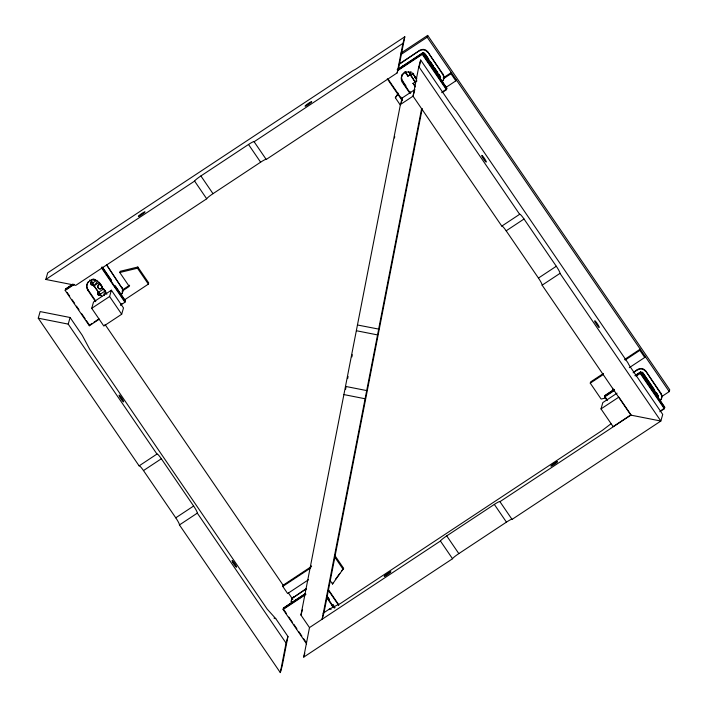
<?xml version="1.0" encoding="UTF-8"?>
<svg xmlns="http://www.w3.org/2000/svg" width="708" height="708" viewBox="0 0 708 708"><rect width="100%" height="100%" fill="white"/><g stroke="black" fill="none" stroke-linecap="round" stroke-linejoin="round"><path stroke-width="1.06" d="M418.8 66.641L519.645 214.303A7.195 0.956 56.5 0 1 524.026 219.011L556.302 266.261A7.195 0.956 56.5 0 1 559.993 273.376L660.847 421.039L630.89 415.127L542.133 285.174A7.195 0.956 56.5 0 0 538.443 278.067L506.167 230.817A7.195 0.956 56.5 0 0 501.795 226.109L413.047 96.164L418.8 66.641L420.676 60.021L452.952 107.28A5.398 0.717 56.5 0 0 455.704 110.66L627.961 362.885A5.398 0.717 56.5 0 0 630.456 367.178L662.723 414.428L660.847 421.039L512.052 519.406A7.195 0.805 -34.3 0 0 506.441 522.132L458.828 553.612A7.195 0.805 -34.3 0 0 452.536 558.745L303.741 657.112L309.493 627.589L300.935 615.057L357.452 324.99L378.683 329.096L322.113 619.243L323.999 612.632L332.68 568.382L422.225 108.536M394.489 137.98L394.745 136.662M280.306 672.6L286.059 643.076L287.944 636.465L275.775 618.65L267.164 609.075L89.659 349.177L82.261 335.309L70.101 317.503L40.144 311.582L38.259 318.193L139.113 465.864A7.195 0.956 56.5 0 1 143.485 470.572L175.761 517.822A7.195 0.956 56.5 0 1 179.451 524.929L280.306 672.6L282.191 665.989L287.944 636.465M397.161 72.906L402.914 43.383L404.799 36.772L357.186 68.242A5.398 0.602 -34.3 0 1 353.442 70.349L99.297 238.357A5.398 0.602 -34.3 0 1 95.306 241.366L47.693 272.837L45.808 279.448L75.765 285.368L206.701 198.806A7.195 0.805 -34.3 0 1 213.002 193.673L260.615 162.194A7.195 0.805 -34.3 0 1 266.226 159.459L397.161 72.906L399.046 66.295L404.799 36.772M357.452 324.99L400.418 104.51L402.303 97.899L414.923 89.544M401.463 102.2L402.303 97.899M345.539 389.471L345.964 387.294M347.655 378.612L348.079 376.444M351.885 356.912L352.31 354.743M419.242 67.402L420.676 60.021M378.638 329.176L421.596 108.687M310.918 566.949L311.166 565.719M99.377 319.122L89.332 325.76L65.189 290.413L65.623 288.908L72.924 284.076M286.059 643.076L197.311 513.132A7.195 0.956 56.5 0 0 193.62 506.016L161.344 458.766A7.195 0.956 56.5 0 0 156.964 454.058L68.216 324.114L70.101 317.503M89.819 280.395L89.987 279.802M95.607 301.679L87.836 290.298L88.004 289.696A6.806 6.699 15.9 0 1 88.491 281.554M101.669 296.44A4.814 4.744 15.9 0 1 100.837 295.501L93.89 285.926L91.73 281.634A4.814 4.744 15.9 0 1 91.173 280.518M91.73 281.634L92.421 283.173L96.846 280.262M99.2 282.421L93.89 285.926L92.527 282.802M91.73 308.325L93.536 302.006L111.386 290.209L123.493 307.927L121.688 314.237L103.837 326.043L91.73 308.325L109.59 296.519L111.386 290.209M106.855 294.245L99.076 282.864L99.253 282.262M89.332 325.76L89.677 324.556M96.217 288.802L100.04 294.342L105.35 290.829M100.837 295.501L100.147 293.962M111.147 281.147L111.404 280.244L102.43 267.111M114.953 286.731L115.209 285.828L125.378 300.714L124.953 302.219L120.387 305.236M122.006 291.218L129.272 286.421L119.776 272.518L120.121 271.314L137.83 267.013L148.707 282.926L148.361 284.129L124.466 299.926M121.767 287.767L106.66 264.969L121.767 287.767A5.664 5.584 15.9 0 1 121.369 294.555M148.361 284.129L137.494 268.217L137.83 267.013M400.17 104.837L395.347 97.757L398.215 93.146M409.56 92.863L402.383 82.358L402.728 81.154A6.806 6.699 15.9 0 1 402.241 74.464M400.825 97.757L401.002 97.155M405.029 72.048L407.852 76.19L410.578 73.995M409.392 72.464L410.746 75.597L415.198 82.11L409.879 73.384M405.737 86.411L405.905 85.81L402.728 81.154M410.861 75.216L413.401 73.844M399.046 64.455L419.879 50.303A5.664 5.584 15.9 0 1 427.738 51.852L442.987 74.181A5.664 5.584 15.9 0 1 442.58 80.969M416.623 79.305L413.631 74.924L413.808 74.322A6.806 6.699 15.9 0 0 412.622 73.004M409.543 91.996L409.72 91.394L410.773 92.943M415.189 86.934L413.065 83.155L414.764 85.633M397.639 70.65L422.295 54.348L422.729 52.843L446.863 88.19L446.438 89.695L441.872 92.713M401.348 54.286L427.181 37.205L427.694 35.4L669.741 389.807L669.228 391.613L661.847 396.489M439.88 79.225A2.266 2.23 15.9 0 0 440.04 76.508L424.924 53.711A2.266 2.23 15.9 0 0 423.481 52.755M414.658 90.491L413.047 96.164L400.418 104.51M442.447 81.438A5.664 5.584 15.9 0 0 442.854 74.65L427.738 51.852M308.511 579.728L287.643 593.534L282.775 586.419L283.12 585.215L311.609 566.382M306.617 643.908L283.094 609.473L283.527 607.968L305.661 593.419M440.04 76.508L438.951 74.252M291.227 602.278A5.664 5.584 15.9 0 1 293.696 597.269L306.431 588.472M442.854 74.65L442.987 74.181M443.721 78.553L450.978 73.756L451.323 72.552L443.155 77.951M300.935 615.057L302.546 609.393M445.73 87.553L455.837 80.871L456.182 79.668M303.741 657.112L304.812 653.334M330.158 580.56L332.53 584.038L332.875 582.834M329.052 600.207L329.309 599.304L326.919 595.8M332.866 605.791L333.123 604.889L334.911 607.508M332.53 584.038L343.619 568.32L334.557 555.063M605.296 398.055L601.127 399.064L590.26 383.152L590.596 381.948L603.464 373.443M601.012 408.905L618.872 397.108L630.97 414.826L613.119 426.632L601.012 408.905L602.809 402.595L617.093 393.152M607.066 400.578L604.588 396.949L605.013 395.445L614.146 389.409M625.182 360.071L639.882 350.345L640.227 349.141L624.606 359.469M633.182 372.851L637.82 369.408A5.664 5.584 15.9 0 1 645.678 370.957L660.927 393.285A5.664 5.584 15.9 0 1 660.52 400.073M636.554 375.815L640.2 373.399L640.634 371.895L664.777 407.242L664.343 408.755L659.776 411.773M629.315 367.664L644.74 357.46L645.085 356.257M658.148 397.843A2.266 2.23 15.9 0 0 657.98 395.613L642.864 372.815L654.457 389.789M660.387 400.542A5.664 5.584 15.9 0 0 660.794 393.754L645.678 370.957M657.98 395.613L658.113 395.144M660.794 393.754L660.927 393.285M395.347 97.757L398.507 93.491M335.397 579.418L339.822 573.445M341.725 570.878L343.619 568.32M93.89 285.926L97.793 281.129M610.951 423.8L602.402 430.331L340.521 603.446L329.326 609.11L323.043 613.261M45.808 279.448L194.603 181.089A7.195 0.805 -34.3 0 1 200.895 175.956L248.508 144.476A7.195 0.805 -34.3 0 1 254.119 141.742L402.914 43.383M400.932 53.091L427.694 35.4M399.179 63.977L419.879 50.303M397.153 69.747L422.729 52.843M65.534 289.209L72.844 284.377M397.984 69.446L422.641 53.144L446.783 88.491M65.366 289.811L73.579 284.377M397.808 70.048L422.472 53.746L446.606 89.093M65.189 290.413L74.322 284.377M411.056 71.676L409.286 72.844L408.489 71.685M407.852 76.19L410.445 74.473M412.932 83.624L416.968 80.942M103.642 288.926L98.332 292.439L98.545 291.935A1.699 1.673 15.9 0 0 98.093 294.262A1.699 1.673 15.9 0 0 100.456 294.732L100.315 295.201A1.699 1.673 15.9 0 1 97.961 294.732A1.699 1.673 15.9 0 1 98.412 292.413M122.351 290.014L129.617 285.218M92.244 323.352L89.5 325.158L86.411 320.627M94.067 322.14L98.633 319.122M120.555 304.635L122.378 303.422M442.04 92.111L445.695 89.695M139.113 465.864L156.964 454.058M501.795 226.109L519.645 214.303M143.485 470.572L161.344 458.766M506.167 230.817L524.026 219.011M175.761 517.822L193.62 506.016M538.443 278.067L556.302 266.261M179.451 524.929L197.311 513.132M542.133 285.174L559.993 273.376M282.775 586.419L310.352 568.188M590.26 383.152L603.128 374.647M633.315 372.381L637.82 369.408M293.696 597.269L306.299 588.95M635.156 375.523L640.634 371.895M283.439 608.269L305.36 593.782M604.933 395.745L614.066 389.71M635.067 375.824L640.545 372.204L664.688 407.551M283.271 608.871L305.183 594.384M604.756 396.347L613.889 390.312M635.811 375.824L640.377 372.806L664.52 408.153L661.776 409.959M283.094 609.473L305.927 594.375M604.588 396.949L614.633 390.312M331.866 605.712L333.123 604.889M309.493 627.589L440.429 541.027A7.195 0.805 -34.3 0 1 446.721 535.894L494.334 504.415A7.195 0.805 -34.3 0 1 499.945 501.68L630.89 415.127M119.776 272.518L137.494 268.217M329.326 609.11L331.202 609.234M356.443 330.742L377.621 334.928M38.259 318.193L68.216 324.114M345.593 386.418L366.779 390.595M343.893 394.577L365.08 398.763M273.996 618.057L275.775 618.65M427.181 37.205L669.228 391.613M450.978 73.756L455.837 80.871M639.882 350.345L644.74 357.46M425.535 54.605L428.588 59.065M430.42 61.746L433.464 66.216M434.685 67.995L437.739 72.464M656.289 392.462L657.502 394.25M422.295 54.348L446.438 89.695M640.2 373.399L664.343 408.755M415.596 76.951L416.791 78.703M405.162 71.579L407.985 75.712M410.33 93.137L402.56 81.756A6.806 6.699 15.9 0 1 405.95 71.685M388.648 79.915L391.807 84.544M392.232 85.172L397.02 92.173M397.374 92.695L401.091 98.138M605.358 397.223L607.234 399.976M387.303 78.8L402.153 100.545M254.119 141.742L266.226 159.459M499.945 501.68L512.052 519.406M248.508 144.476L260.615 162.194M494.334 504.415L506.441 522.132M200.895 175.956L213.002 193.673M446.721 535.894L458.828 553.612M194.603 181.089L206.701 198.806M440.429 541.027L452.536 558.745M334.822 557.143L343.274 569.524M328.459 589.737L338.831 604.915M328.326 590.207L338.69 605.384M102.35 267.42L111.315 280.554M115.13 286.129L125.289 301.015M326.831 596.109L329.22 599.605M333.034 605.19L334.831 607.818M101.58 267.146L125.121 301.617M326.662 596.702L334.362 607.986M101.43 267.774L124.953 302.219M326.76 597.711L333.574 607.676M109.59 296.519L121.688 314.237M99.784 283.041L102.43 286.917M104.032 289.262L105.828 291.891M93.996 285.554L95.102 287.174M88.004 289.696L95.775 301.077M105.005 324.423L283.43 585.658M288.413 592.968L292.785 599.357M67.216 292.528L69.694 296.156M72.172 299.785L74.65 303.405M76.508 306.13L78.977 309.75M81.455 313.379L85.172 318.812M283.89 609.774L286.368 613.402M288.837 617.031L292.554 622.465M293.793 624.279L296.891 628.81M298.741 631.527L301.838 636.058M303.697 638.775L306.175 642.404M294.652 601.481A2.266 2.23 15.9 0 1 295.608 600.065M291.36 601.809A5.664 5.584 15.9 0 1 293.838 596.8M101.775 296.059A4.814 4.744 15.9 0 1 100.943 295.121M102.315 286.988A2.266 2.23 15.9 0 1 99.102 288.554M98.616 288.227A2.266 2.23 15.9 0 1 99.934 284.324M93.173 279.315A1.982 1.956 15.9 0 0 95.12 279.704A1.982 1.956 15.9 0 1 93.199 279.218M104.288 295.581A1.982 1.956 15.9 0 1 105.793 292.546M91.624 282.014A4.814 4.744 15.9 0 1 91.058 280.899M102.297 286.598A2.266 2.23 15.9 0 1 99.81 288.961A2.266 2.23 15.9 0 1 97.863 286.112A2.266 2.23 15.9 0 1 101.032 284.74M121.909 287.298A5.664 5.584 15.9 0 1 121.502 294.086M637.687 369.877A5.664 5.584 15.9 0 1 645.546 371.435M639.59 372.674A2.266 2.23 15.9 0 1 642.731 373.293M612.721 389.763A5.664 5.584 15.9 0 1 612.801 388.303M658.378 395.666A2.266 2.23 15.9 0 1 658.281 397.374M641.979 372.054A2.266 2.23 15.9 0 1 642.475 372.381M416.525 78.411A2.266 2.23 15.9 0 1 414.702 76.367M416.472 78.597A2.266 2.23 15.9 0 1 414.676 75.968M419.738 50.772A5.664 5.584 15.9 0 1 427.605 52.321M421.649 53.56A2.266 2.23 15.9 0 1 424.791 54.189M402.418 67.065A2.266 2.23 15.9 0 1 403.374 65.649M440.172 76.039A2.266 2.23 15.9 0 1 440.341 78.269M402.383 82.358A6.806 6.699 15.9 0 1 404.197 73.066A6.806 6.699 15.9 0 1 413.631 74.924M91.403 279.625A6.806 6.699 15.9 0 1 94.907 279.403M87.836 290.298A6.806 6.699 15.9 0 1 89.642 280.996A6.806 6.699 15.9 0 1 99.076 282.864M91.562 281.704L91.421 282.182A1.699 1.673 15.9 0 0 90.969 284.501A1.699 1.673 15.9 0 0 93.332 284.97L93.465 284.492A1.699 1.673 15.9 0 1 91.102 284.032A1.699 1.673 15.9 0 1 91.562 281.704M232.569 562.019A4.027 0.531 56.5 0 0 236.437 567.25A4.027 0.531 56.5 0 0 233.897 562.382A4.027 0.531 56.5 0 0 232.569 562.019M119.608 396.63A4.027 0.531 56.5 0 0 123.475 401.861A4.027 0.531 56.5 0 0 120.944 396.984A4.027 0.531 56.5 0 0 119.608 396.63M482.29 156.875A4.027 0.531 56.5 0 0 486.157 162.114A4.027 0.531 56.5 0 0 483.626 157.238A4.027 0.531 56.5 0 0 482.29 156.875M595.251 322.264A4.027 0.531 56.5 0 0 599.118 327.503A4.027 0.531 56.5 0 0 596.587 322.627A4.027 0.531 56.5 0 0 595.251 322.264M139.892 215.781A4.027 0.451 -34.3 0 0 145.052 211.887A4.027 0.451 -34.3 0 0 140.219 214.613A4.027 0.451 -34.3 0 0 139.892 215.781M306.537 105.616A4.027 0.451 -34.3 0 0 311.706 101.722A4.027 0.451 -34.3 0 0 306.874 104.448A4.027 0.451 -34.3 0 0 306.537 105.616M552.364 465.554A4.027 0.451 -34.3 0 0 557.532 461.669A4.027 0.451 -34.3 0 0 552.7 464.386A4.027 0.451 -34.3 0 0 552.364 465.554M385.718 575.719A4.027 0.451 -34.3 0 0 390.878 571.834A4.027 0.451 -34.3 0 0 386.046 574.551A4.027 0.451 -34.3 0 0 385.718 575.719"/></g></svg>
